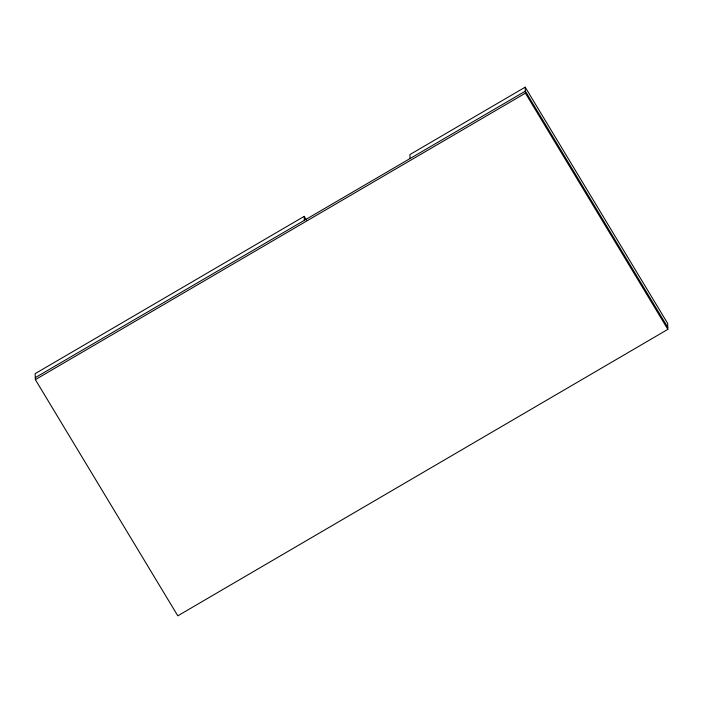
<?xml version="1.0" encoding="UTF-8"?>
<svg xmlns="http://www.w3.org/2000/svg" width="703" height="703" viewBox="0 0 703 703"><rect width="100%" height="100%" fill="white"/><g stroke="black" fill="none" stroke-linecap="round" stroke-linejoin="round"><path stroke-width="1.05" d="M306.403 220.021L304.197 216.366L35.15 373.644L35.361 379.629L177.806 615.828L667.85 329.356L667.639 323.371L525.194 87.172L409.893 154.581L410.025 158.57M35.291 377.634L525.334 91.162L667.78 327.361M35.361 379.629L525.405 93.165L525.194 87.172M525.405 93.165L667.85 329.356M304.197 216.366L304.329 220.355"/></g></svg>
